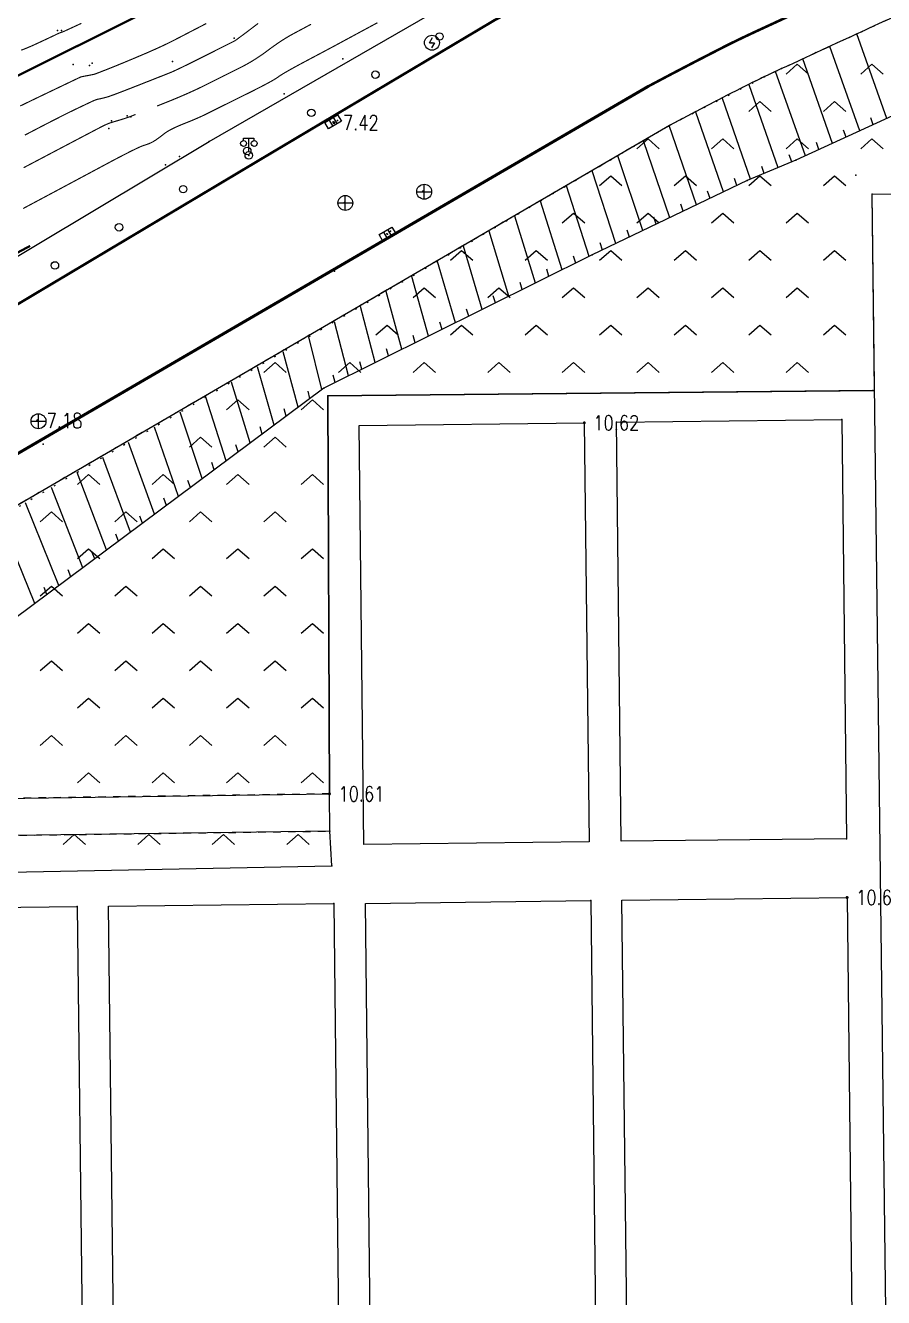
# Model space of a CAD drawing. Extents: x 940 to 2162, y 608 to 1562.
# Drawn here: x 1052.2 to 1109.7, y 1089.5 to 1174.8 of the extents above; entities that cross this region are included whole.
import ezdxf
from ezdxf.enums import TextEntityAlignment as Align

# ---------------------------------------------------------------- set-up
doc = ezdxf.new("R2010")
doc.units = 0
doc.header["$LTSCALE"] = 0.5
doc.header["$PDSIZE"] = 0.2
doc.linetypes.add('X4', pattern=[1.6, 0, -1.6])
doc.linetypes.add('X6', pattern=[2, 1, -1])
doc.layers.get('0').update_dxf_attribs({"linetype": 'CONTINUOUS'})
doc.layers.add('ASSIST', color=7, linetype='CONTINUOUS', plot=False)
for name, color, linetype in [('DGX', 2, 'CONTINUOUS'), ('DLDW', 11, 'CONTINUOUS'), ('DLSS', 4, 'CONTINUOUS'), ('DMTZ', 3, 'CONTINUOUS'), ('GCD', 1, 'CONTINUOUS'), ('GXYZ', 2, 'CONTINUOUS'), ('JMD', 6, 'CONTINUOUS'), ('ZBTZ', 3, 'CONTINUOUS'), ('ZDH', 1, 'CONTINUOUS')]:
    doc.layers.add(name, color=color, linetype=linetype)
doc.styles.add('HZ', font='rs.shx', dxfattribs={"width": 0.8, "bigfont": 'hztxt.shx'})
doc.linetypes.add('1161', pattern='A,0,[149,AAA.SHX,S=0.15,R=0,X=0,Y=0],-1.6', length=1.6)
doc.linetypes.add('447', pattern='A,8,-1,[148,AAA.SHX,S=1,R=0,X=0,Y=0],-1', length=10)

# ---------------------------------------------------------------- blocks, each defined once
blk = doc.blocks.new('gc097')
for p, q in [((-0.7, 2), (-0.7, 2.3)), ((-0.7, 2.3), (0.7, 2.3)), ((0, 0.5), (0, 2.3)), ((0.7, 2.3), (0.7, 2))]:
    blk.add_line(p, q)
for centre, radius in [((-0.7, 1.6), 0.4), ((0.73, 1.6), 0.4), ((0, 0), 0.5)]:
    blk.add_circle(centre, radius)
blk = doc.blocks.new('gc041')
for p, q in [((-1, 0.5), (1, 0.5)), ((-1, -0.5), (-1, 0.5)), ((-0.33, 0.5), (-0.33, -0.5)), ((0.33, 0.5), (0.33, -0.5)), ((1, 0.5), (1, -0.5)), ((1, -0.5), (-1, -0.5))]:
    blk.add_line(p, q)
blk = doc.blocks.new('gc043')
for p, q in [((-1, 0), (1, 0)), ((0, -1), (0, 1))]:
    blk.add_line(p, q)
blk.add_circle((0, 0), 1)
blk = doc.blocks.new('gc050')
for p, q in [((-0.35, 0), (0.05, 0.69)), ((-0.35, 0), (0.35, 0)), ((0.35, 0), (-0.06, -0.69))]:
    blk.add_line(p, q)
blk.add_circle((0, 0), 1)
blk = doc.blocks.new('gc170')
at = {"linetype": 'Continuous'}
blk.add_circle((0, 0), 0.5, dxfattribs=at)
blk = doc.blocks.new('gc211')
for p, q in [((0, 0), (-1.5, -1.32)), ((1.5, -1.32), (0, 0))]:
    blk.add_line(p, q)
blk = doc.blocks.new('GC200')
at = {"linetype": 'Continuous', "const_width": 0.2, "flags": 128}
blk.add_lwpolyline([(-0.1, 0, 1), (0.1, 0, 1)], format="xyb", close=True, dxfattribs=at)

msp = doc.modelspace()

# ---------------------------------------------------------------- linework, layer by layer
at = {"layer": 'ASSIST', "linetype": 'X4', "flags": 128}
msp.add_lwpolyline([(1145.746, 1186.997), (1138.123, 1185.11), (1133.941, 1183.893), (1124.784, 1180.959), (1115.65, 1177.561), (1111.378, 1175.788), (1102.211, 1171.559), (1095.357, 1168.053), (1026.47, 1127.704)], dxfattribs=at)
at = {"layer": 'DGX', "color": 3, "linetype": 'Continuous', "const_width": 0.15, "elevation": 10, "flags": 128}
msp.add_lwpolyline([(1179.303, 1282.966), (1174.308, 1266.505), (1174.668, 1251.566), (1173.267, 1237.42), (1166.784, 1217.665), (1159.312, 1210.93), (1129.485, 1204.976), (1074.924, 1182.976), (1049.55, 1170.339), (1012.154, 1148.215), (998.728, 1143.09), (990.538, 1146.604), (984.707, 1151.62), (979.338, 1163.371), (975.102, 1177.82)], dxfattribs=at)
at = {"layer": 'DGX', "linetype": 'Continuous', "const_width": 0.075, "flags": 128}
for points, elevation in [([(1064.309, 1174.892), (1064.071, 1174.769), (1063.824, 1174.641), (1063.581, 1174.516), (1063.343, 1174.392), (1063.109, 1174.271), (1062.879, 1174.151), (1062.653, 1174.034), (1062.431, 1173.919), (1062.214, 1173.806), (1061.99, 1173.691), (1061.75, 1173.573), (1061.493, 1173.449), (1061.219, 1173.322), (1060.928, 1173.189), (1060.621, 1173.053), (1060.297, 1172.911), (1059.956, 1172.766), (1059.616, 1172.622), (1059.293, 1172.486), (1058.988, 1172.359), (1058.701, 1172.24), (1058.432, 1172.13), (1058.181, 1172.027), (1057.947, 1171.933), (1057.732, 1171.848), (1057.536, 1171.771), (1057.364, 1171.704), (1057.215, 1171.646), (1057.089, 1171.597), (1056.987, 1171.558), (1056.907, 1171.528), (1056.85, 1171.508), (1056.817, 1171.497), (1056.79, 1171.49), (1056.754, 1171.481), (1056.708, 1171.471), (1056.652, 1171.46), (1056.587, 1171.447), (1056.513, 1171.433), (1056.428, 1171.417), (1056.334, 1171.399), (1056.241, 1171.382), (1056.159, 1171.367), (1056.088, 1171.353), (1056.028, 1171.341), (1055.979, 1171.331), (1055.941, 1171.322), (1055.914, 1171.316), (1055.898, 1171.311), (1055.853, 1171.29), (1055.741, 1171.237), (1055.561, 1171.152), (1055.314, 1171.034), (1054.998, 1170.883), (1054.615, 1170.7), (1054.164, 1170.484), (1053.645, 1170.236), (1053.118, 1169.983), (1052.641, 1169.754), (1052.214, 1169.547), (1051.838, 1169.364)], 9.5), ([(1055.935, 1174.902), (1055.65, 1174.771), (1055.409, 1174.66), (1055.21, 1174.568), (1055.055, 1174.497), (1054.942, 1174.445), (1054.872, 1174.413), (1054.827, 1174.392), (1054.787, 1174.374), (1054.752, 1174.358), (1054.722, 1174.346), (1054.698, 1174.335), (1054.679, 1174.328), (1054.666, 1174.323), (1054.657, 1174.321), (1054.65, 1174.319), (1054.641, 1174.317), (1054.629, 1174.313), (1054.614, 1174.308), (1054.597, 1174.303), (1054.577, 1174.296), (1054.555, 1174.288), (1054.53, 1174.279), (1054.502, 1174.269), (1054.473, 1174.257), (1054.441, 1174.244), (1054.408, 1174.23), (1054.373, 1174.214), (1054.335, 1174.197), (1054.296, 1174.178), (1054.254, 1174.158), (1054.195, 1174.129), (1054.103, 1174.085), (1053.979, 1174.026), (1053.821, 1173.952), (1053.631, 1173.863), (1053.408, 1173.759), (1053.152, 1173.639), (1052.863, 1173.505), (1052.553, 1173.365), (1052.235, 1173.232), (1051.908, 1173.105)], 10.5), ([(1067.788, 1174.9), (1067.439, 1174.635), (1067.133, 1174.404), (1066.871, 1174.207), (1066.652, 1174.044), (1066.478, 1173.915), (1066.347, 1173.819), (1066.26, 1173.758), (1066.217, 1173.73), (1066.167, 1173.706), (1066.06, 1173.652), (1065.896, 1173.569), (1065.675, 1173.458), (1065.397, 1173.318), (1065.062, 1173.149), (1064.67, 1172.951), (1064.22, 1172.724), (1063.765, 1172.495), (1063.353, 1172.29), (1062.986, 1172.109), (1062.662, 1171.952), (1062.383, 1171.819), (1062.148, 1171.71), (1061.957, 1171.625), (1061.81, 1171.565), (1061.692, 1171.518), (1061.588, 1171.478), (1061.498, 1171.442), (1061.421, 1171.412), (1061.358, 1171.387), (1061.309, 1171.368), (1061.274, 1171.354), (1061.252, 1171.345), (1061.213, 1171.33), (1061.126, 1171.295), (1060.991, 1171.242), (1060.808, 1171.17), (1060.577, 1171.079), (1060.297, 1170.969), (1059.97, 1170.84), (1059.594, 1170.692), (1059.215, 1170.543), (1058.875, 1170.411), (1058.575, 1170.296), (1058.316, 1170.197), (1058.096, 1170.115), (1057.916, 1170.05), (1057.777, 1170.002), (1057.677, 1169.971), (1057.599, 1169.949), (1057.526, 1169.928), (1057.456, 1169.91), (1057.39, 1169.893), (1057.328, 1169.878), (1057.27, 1169.865), (1057.216, 1169.853), (1057.166, 1169.844), (1057.119, 1169.835), (1057.075, 1169.825), (1057.032, 1169.816), (1056.992, 1169.806), (1056.954, 1169.795), (1056.919, 1169.784), (1056.885, 1169.773), (1056.854, 1169.761), (1056.807, 1169.741), (1056.727, 1169.705), (1056.613, 1169.652), (1056.465, 1169.583), (1056.284, 1169.497), (1056.069, 1169.395), (1055.821, 1169.277), (1055.539, 1169.142), (1055.213, 1168.984), (1054.835, 1168.797), (1054.404, 1168.579), (1053.92, 1168.332), (1053.383, 1168.056), (1052.793, 1167.749), (1052.15, 1167.413)], 9), ([(1071.333, 1174.843), (1071.008, 1174.668), (1070.715, 1174.511), (1070.454, 1174.372), (1070.225, 1174.25), (1070.012, 1174.134), (1069.796, 1174.01), (1069.577, 1173.878), (1069.357, 1173.738), (1069.135, 1173.591), (1068.91, 1173.435), (1068.683, 1173.272), (1068.454, 1173.102), (1068.223, 1172.93), (1067.99, 1172.766), (1067.756, 1172.609), (1067.52, 1172.458), (1067.283, 1172.314), (1067.044, 1172.177), (1066.804, 1172.046), (1066.562, 1171.923), (1066.314, 1171.8), (1066.057, 1171.673), (1065.791, 1171.54), (1065.515, 1171.403), (1065.23, 1171.26), (1064.936, 1171.112), (1064.632, 1170.959), (1064.319, 1170.802), (1063.992, 1170.64), (1063.645, 1170.475), (1063.279, 1170.307), (1062.895, 1170.136), (1062.491, 1169.962), (1062.067, 1169.785), (1061.625, 1169.605), (1061.164, 1169.422), (1061.009, 1169.361)], 8.5), ([(1059.57, 1168.797), (1059.528, 1168.781), (1059.374, 1168.72), (1059.277, 1168.682), (1059.238, 1168.667), (1059.224, 1168.661), (1059.203, 1168.653), (1059.174, 1168.643), (1059.138, 1168.63), (1059.094, 1168.615), (1059.043, 1168.597), (1058.985, 1168.577), (1058.92, 1168.554), (1058.849, 1168.53), (1058.776, 1168.506), (1058.7, 1168.482), (1058.621, 1168.457), (1058.539, 1168.432), (1058.455, 1168.407), (1058.368, 1168.381), (1058.278, 1168.356), (1058.19, 1168.331), (1058.109, 1168.307), (1058.034, 1168.284), (1057.967, 1168.263), (1057.906, 1168.244), (1057.851, 1168.226), (1057.804, 1168.209), (1057.763, 1168.193), (1057.725, 1168.178), (1057.686, 1168.162), (1057.646, 1168.145), (1057.605, 1168.127), (1057.563, 1168.109), (1057.52, 1168.089), (1057.477, 1168.069), (1057.432, 1168.048), (1057.309, 1167.985), (1057.029, 1167.839), (1056.594, 1167.611), (1056.002, 1167.301), (1055.254, 1166.907), (1054.351, 1166.432), (1053.291, 1165.873), (1052.074, 1165.232)], 8.5)]:
    msp.add_lwpolyline(points, dxfattribs=dict(at, elevation=elevation))
msp.add_lwpolyline([(1075.782, 1174.945), (1075.257, 1174.662), (1074.788, 1174.41), (1074.376, 1174.187), (1074.02, 1173.995), (1073.721, 1173.834), (1073.478, 1173.702), (1073.292, 1173.601), (1073.118, 1173.508), (1072.915, 1173.398), (1072.682, 1173.274), (1072.419, 1173.133), (1072.125, 1172.977), (1071.802, 1172.805), (1071.449, 1172.618), (1071.066, 1172.415), (1070.688, 1172.214), (1070.348, 1172.03), (1070.046, 1171.864), (1069.784, 1171.716), (1069.559, 1171.586), (1069.374, 1171.474), (1069.227, 1171.38), (1069.119, 1171.303), (1069.007, 1171.226), (1068.848, 1171.128), (1068.642, 1171.01), (1068.388, 1170.872), (1068.088, 1170.713), (1067.741, 1170.534), (1067.347, 1170.335), (1066.906, 1170.116), (1066.461, 1169.895), (1066.054, 1169.694), (1065.686, 1169.511), (1065.356, 1169.347), (1065.064, 1169.202), (1064.81, 1169.075), (1064.595, 1168.968), (1064.418, 1168.879), (1064.255, 1168.798), (1064.082, 1168.716), (1063.899, 1168.632), (1063.705, 1168.546), (1063.502, 1168.459), (1063.288, 1168.369), (1063.064, 1168.278), (1062.83, 1168.186), (1062.6, 1168.093), (1062.386, 1168.001), (1062.19, 1167.912), (1062.011, 1167.824), (1061.85, 1167.738), (1061.705, 1167.653), (1061.578, 1167.57), (1061.468, 1167.489), (1061.369, 1167.411), (1061.274, 1167.338), (1061.184, 1167.27), (1061.098, 1167.207), (1061.017, 1167.149), (1060.94, 1167.096), (1060.868, 1167.048), (1060.8, 1167.005), (1060.732, 1166.965), (1060.659, 1166.926), (1060.582, 1166.889), (1060.5, 1166.853), (1060.413, 1166.819), (1060.322, 1166.786), (1060.226, 1166.754), (1060.126, 1166.723), (1059.993, 1166.676), (1059.8, 1166.593), (1059.548, 1166.475), (1059.236, 1166.321), (1058.863, 1166.132), (1058.431, 1165.908), (1057.939, 1165.649), (1057.388, 1165.354), (1056.754, 1165.014), (1056.017, 1164.62), (1055.176, 1164.17), (1054.231, 1163.665), (1053.182, 1163.106), (1052.03, 1162.491)], dxfattribs=at)
at = {"layer": 'DGX', "color": 3, "linetype": 'Continuous', "const_width": 0.15, "flags": 128}
msp.add_lwpolyline([(1052.502, 1159.986), (1049.705, 1158.495)], dxfattribs=at)
at = {"layer": 'DLDW', "linetype": 'Continuous', "flags": 128}
for points, elevation in [([(1074.552, 1147.947), (1089.65, 1148.13), (1089.973, 1120.038), (1074.875, 1119.864)], 10.616), ([(1091.806, 1148.166), (1106.904, 1148.349), (1107.227, 1120.257), (1092.129, 1120.083)], 10.635), ([(1074.98, 1115.923), (1090.078, 1116.106), (1090.401, 1088.014), (1075.303, 1087.84)], 10.639), ([(1092.168, 1116.134), (1107.266, 1116.317), (1107.589, 1088.225), (1092.491, 1088.051)], 10.638), ([(1040.56, 1115.528), (1055.658, 1115.711), (1055.981, 1087.619), (1040.883, 1087.445)], 10.579), ([(1057.761, 1115.726), (1072.859, 1115.909), (1073.182, 1087.817), (1058.084, 1087.643)], 10.597)]:
    msp.add_lwpolyline(points, close=True, dxfattribs=dict(at, elevation=elevation))
at = {"layer": 'DLSS', "linetype": 'Continuous', "const_width": 0.175, "flags": 128}
for points, elevation in [([(988.427, 1127.787), (990.788, 1125.904), (993.922, 1126.963), (1010.814, 1133.51), (1020.926, 1138.3), (1028.106, 1142.098), (1034.318, 1145.718), (1048.748, 1154.336), (1068.018, 1165.828), (1083.626, 1175.112), (1098.724, 1183.13), (1116.228, 1190.601), (1137.489, 1197.31), (1156.314, 1201.233), (1168.71, 1202.862), (1179.428, 1203.615), (1186.519, 1203.964)], 6.63), ([(1093.951, 1170.69), (1022.06, 1128.825)], 8.675)]:
    msp.add_lwpolyline(points, dxfattribs=dict(at, elevation=elevation))
msp.add_lwpolyline([(1145.071, 1189.908, 0.007364), (1137.363, 1188, 0.012966), (1133.032, 1186.739, 0.000411), (1123.87, 1183.803, 0.007255), (1123.353, 1183.629, 0.002466), (1120.294, 1182.53, 0.002985), (1117.777, 1181.595, 0.004803), (1114.539, 1180.334, 0.004222), (1110.883, 1178.834, 0.00828), (1110.13, 1178.503, 0.000674), (1100.956, 1174.27, 0.009707), (1098.769, 1173.205, 0.004345), (1093.951, 1170.69)], format="xyb", dxfattribs=at)
at = {"layer": 'DLSS', "linetype": 'X6', "flags": 128}
msp.add_lwpolyline([(1145.746, 1186.997, 0.007364), (1138.123, 1185.11, 0.012966), (1133.941, 1183.893, 0.000411), (1124.784, 1180.959, 0.007255), (1124.349, 1180.812, 0.002466), (1121.318, 1179.723, 0.002985), (1118.834, 1178.8, 0.004803), (1115.65, 1177.561, 0.004222), (1112.041, 1176.079, 0.00828), (1111.378, 1175.788, 0.000674), (1102.211, 1171.559, 0.009707), (1100.128, 1170.545, 0.004345), (1095.357, 1168.053, 0.004345)], format="xyb", dxfattribs=at)
at = {"layer": 'DLSS', "linetype": 'Continuous', "const_width": 0.2, "flags": 128}
msp.add_lwpolyline([(1093.951, 1170.69), (1022.06, 1128.825)], dxfattribs=at)
at = {"layer": 'DLSS', "linetype": 'X6', "flags": 128}
for points in [[(1095.454, 1168.11), (1023.563, 1126.245)], [(1072.568, 1123.261), (1039.578, 1122.806), (1035.718, 1120.276), (1031.638, 1117.268)], [(1039.794, 1120.324), (1072.581, 1120.768)]]:
    msp.add_lwpolyline(points, dxfattribs=at)
at = {"layer": 'DMTZ', "linetype": 'Continuous'}
for p, q in [((1109.924, 1168.524), (1107.923, 1174.194)), ((1108.106, 1167.69), (1106.107, 1173.356)), ((1106.288, 1166.856), (1104.291, 1172.518)), ((1104.47, 1166.022), (1102.475, 1171.68)), ((1102.634, 1165.231), (1100.689, 1170.78)), ((1100.787, 1164.463), (1098.909, 1169.87)), ((1098.979, 1163.609), (1097.128, 1168.959)), ((1109.015, 1168.107), (1108.848, 1168.579)), ((1097.176, 1162.743), (1095.348, 1168.048)), ((1107.197, 1167.273), (1107.031, 1167.745)), ((1095.373, 1161.878), (1093.622, 1167.037)), ((1105.379, 1166.439), (1105.213, 1166.911)), ((1093.57, 1161.012), (1091.896, 1166.026)), ((1103.557, 1165.615), (1103.391, 1166.087)), ((1091.767, 1160.146), (1090.17, 1165.016)), ((1101.71, 1164.847), (1101.546, 1165.319)), ((1089.966, 1159.277), (1088.445, 1164.005)), ((1099.88, 1164.042), (1099.716, 1164.514)), ((1088.174, 1158.389), (1086.719, 1162.994)), ((1098.077, 1163.176), (1097.914, 1163.649)), ((1096.274, 1162.31), (1096.113, 1162.784)), ((1086.382, 1157.5), (1084.993, 1161.983)), ((1094.472, 1161.445), (1094.312, 1161.918)), ((1084.59, 1156.612), (1083.267, 1160.972)), ((1092.669, 1160.579), (1092.512, 1161.053)), ((1082.798, 1155.723), (1081.542, 1159.961)), ((1090.866, 1159.713), (1090.711, 1160.189)), ((1081.007, 1154.835), (1079.816, 1158.951)), ((1089.07, 1158.833), (1088.918, 1159.309)), ((1079.215, 1153.947), (1078.09, 1157.94)), ((1087.278, 1157.945), (1087.129, 1158.422)), ((1085.486, 1157.056), (1085.34, 1157.534)), ((1077.423, 1153.058), (1076.364, 1156.929)), ((1083.694, 1156.168), (1083.551, 1156.647)), ((1075.631, 1152.17), (1074.639, 1155.918)), ((1081.903, 1155.279), (1081.762, 1155.759)), ((1073.839, 1151.281), (1072.913, 1154.907)), ((1080.111, 1154.391), (1079.973, 1154.872)), ((1072.063, 1150.368), (1071.187, 1153.896)), ((1078.319, 1153.502), (1078.185, 1153.984)), ((1070.459, 1149.173), (1069.461, 1152.886)), ((1076.527, 1152.614), (1076.397, 1153.097)), ((1068.856, 1147.977), (1067.736, 1151.875)), ((1074.735, 1151.725), (1074.609, 1152.209)), ((1072.943, 1150.837), (1072.822, 1151.322)), ((1067.252, 1146.782), (1066.01, 1150.864)), ((1071.261, 1149.771), (1071.136, 1150.255)), ((1065.649, 1145.587), (1064.284, 1149.853)), ((1064.045, 1144.391), (1062.558, 1148.842)), ((1069.657, 1148.575), (1069.523, 1149.057)), ((1062.442, 1143.196), (1060.833, 1147.831)), ((1068.054, 1147.38), (1067.912, 1147.859)), ((1060.838, 1142), (1059.107, 1146.821)), ((1066.45, 1146.184), (1066.301, 1146.662)), ((1059.235, 1140.805), (1057.381, 1145.81)), ((1064.847, 1144.989), (1064.692, 1145.464)), ((1057.631, 1139.61), (1055.655, 1144.799)), ((1063.244, 1143.794), (1063.082, 1144.267)), ((1056.028, 1138.414), (1053.93, 1143.788)), ((1054.425, 1137.219), (1052.204, 1142.777)), ((1061.64, 1142.598), (1061.474, 1143.07)), ((1052.821, 1136.024), (1050.478, 1141.766)), ((1060.037, 1141.403), (1059.865, 1141.872)), ((1058.433, 1140.207), (1058.257, 1140.675)), ((1056.83, 1139.012), (1056.65, 1139.479)), ((1055.226, 1137.817), (1055.043, 1138.282)), ((1053.623, 1136.621), (1053.436, 1137.085))]:
    msp.add_line(p, q, dxfattribs=at)
at = {"layer": 'DMTZ', "linetype": 'Continuous', "flags": 128}
msp.add_lwpolyline([(1147.59, 1178.486), (1139.943, 1179.934), (1133.45, 1178.346), (1126.533, 1176.143), (1103.824, 1165.726), (1100.561, 1164.369), (1090.185, 1159.386), (1072.191, 1150.464), (1030.574, 1119.438)], dxfattribs=at)
at = {"layer": 'JMD', "linetype": '447', "flags": 128}
msp.add_lwpolyline([(1181.464, 1164.34), (1182.653, 1054.693), (1110.284, 1053.935), (1108.944, 1163.459)], close=True, dxfattribs=at)
at = {"layer": 'JMD', "linetype": '447', "elevation": 10.648, "flags": 128}
msp.add_lwpolyline([(1108.989, 1150.287), (1072.455, 1149.938), (1072.568, 1123.261)], dxfattribs=at)
at = {"layer": 'JMD', "linetype": '447', "flags": 128}
msp.add_lwpolyline([(1056.449, 1053.468), (1056.001, 1085.334), (1038.76, 1085.079), (1038.57, 1087.577), (1038.555, 1090.596), (1038.616, 1117.777), (1072.716, 1118.447), (1072.581, 1120.768), (1072.568, 1123.261)], dxfattribs=at)
at = {"layer": 'ZBTZ', "linetype": '1161', "elevation": 10.434, "flags": 128}
msp.add_lwpolyline([(1020.284, 1434.36), (1018.846, 1434.635), (975.761, 1445.017), (974.599, 1444.021), (976.622, 1297.17), (976.667, 1293.433), (977.082, 1260.359), (977.14, 1247.885), (987.302, 1248.093), (987.563, 1239.875), (979.366, 1239.67), (963.969, 1239.285), (964.736, 1230.673), (962.422, 1230.467), (963.264, 1211.145), (964.031, 1187.555), (968.129, 1164.597), (978.887, 1142.015), (988.427, 1127.787), (1013.14, 1137.603), (1027.097, 1144.743), (1039.656, 1152.3), (1045.268, 1155.482), (1064.515, 1166.983), (1082.553, 1177.399), (1093.084, 1183.61), (1097.727, 1185.738), (1111.746, 1191.85), (1126.595, 1197.081), (1146.073, 1202.148), (1165.386, 1205.312), (1167.667, 1205.546), (1175.568, 1206.294), (1177.785, 1206.359), (1186.409, 1206.705), (1186.366, 1207.546), (1186.08, 1209.889), (1184.971, 1211.903), (1183.929, 1276.782), (1179.461, 1282.832), (1164.702, 1295.398), (1155.817, 1299.009), (1144.225, 1294.882), (1134.461, 1294.147), (1134.378, 1289.023), (1013.46, 1281.421), (1013.743, 1298.844), (1014.262, 1308.48), (1011.575, 1356.136), (1013.259, 1381.339), (1018.608, 1422.274), (1020.284, 1434.36), (975.761, 1445.017)], close=True, dxfattribs=at)
at = {"layer": 'ZBTZ', "linetype": 'Continuous', "flags": 128}
msp.add_lwpolyline([(1111.378, 1175.788, 0.000674), (1102.211, 1171.559, 0.009707), (1100.128, 1170.545, 0.004345), (1095.357, 1168.053), (1023.925, 1126.456), (1026.47, 1127.704), (1031.207, 1117.612), (1031.425, 1117.164), (1031.638, 1117.268), (1035.718, 1120.276), (1039.578, 1122.806), (1072.568, 1123.261), (1072.455, 1149.938), (1109.105, 1150.288), (1108.944, 1163.459), (1111.205, 1163.486)], format="xyb", dxfattribs=at)
msp.add_lwpolyline([(1038.616, 1117.777), (1072.716, 1118.447), (1072.581, 1120.768), (1039.794, 1120.324), (1037.703, 1118.847), (1033.269, 1115.541), (1030.462, 1114.217), (1036.851, 1090.538), (1038.555, 1090.596)], close=True, dxfattribs=at)
at = {"layer": 'ZDH', "linetype": 'Continuous'}
for p in [(1054.339, 1174.428, 10.565), (1054.597, 1174.427, 10.537), (1100.956, 1174.27, 7.715), (1100.956, 1174.27, 7.715), (1066.184, 1173.904, 9.048), (1079.438, 1173.604, 7.682), (1062.043, 1172.336, 9.18), (1073.462, 1172.525, 7.746), (1097.346, 1172.431, 7.67), (1055.383, 1172.144, 9.769), (1056.49, 1172.077, 9.69), (1056.668, 1172.238, 9.698), (1102.867, 1171.879, 7.888), (1102.867, 1171.879, 7.888), (1093.951, 1170.69, 7.628), (1093.951, 1170.69, 7.628), (1069.537, 1170.174, 7.686), (1057.955, 1168.369, 8.526), (1059.006, 1168.711, 8.537), (1059.243, 1168.635, 8.491), (1072.808, 1168.296, 7.437), (1072.867, 1168.243, 7.423), (1072.867, 1168.243, 7.423), (1073.104, 1168.393, 7.426), (1073.104, 1168.393, 7.426), (1057.769, 1167.853, 8.411), (1064.515, 1166.983, 7.507), (1062.523, 1165.988, 7.606), (1067.157, 1166.054, 7.516), (1068.018, 1165.828, 7.378), (1103.824, 1165.726, 10.55), (1103.824, 1165.726, 10.55), (1061.57, 1165.412, 7.608), (1084.597, 1165.251, 7.518), (1107.854, 1164.739, 10.465), (1107.854, 1164.739, 10.465), (1100.561, 1164.369, 10.103), (1100.561, 1164.369, 10.103), (1078.834, 1163.654, 7.487), (1078.834, 1163.654, 7.487), (1078.916, 1163.618, 7.49), (1108.944, 1163.459, 10.598), (1108.944, 1163.459, 10.598), (1073.584, 1162.895, 7.477), (1073.584, 1162.895, 7.477), (1073.631, 1162.867, 7.479), (1076.415, 1160.806, 7.431), (1076.415, 1160.806, 7.431), (1076.448, 1160.779, 7.434), (1076.655, 1160.979, 7.434), (1076.655, 1160.979, 7.434), (1090.185, 1159.386, 10.108), (1090.185, 1159.386, 10.108), (1072.904, 1158.293, 7.373), (1072.191, 1150.464, 10.576), (1072.191, 1150.464, 10.576), (1108.989, 1150.287, 10.648), (1108.989, 1150.287, 10.648), (1108.989, 1150.287, 10.648), (1108.989, 1150.287, 10.648), (1072.455, 1149.938, 10.516), (1072.455, 1149.938, 10.516), (1072.455, 1149.938, 10.516), (1072.455, 1149.938, 10.516), (1053.006, 1148.28, 7.183), (1053.006, 1148.28, 7.183), (1053.063, 1148.238, 7.188), (1089.65, 1148.13, 10.616), (1089.65, 1148.13, 10.616), (1089.65, 1148.13, 10.616), (1089.65, 1148.13, 10.616), (1091.806, 1148.166, 10.635), (1091.806, 1148.166, 10.635), (1091.806, 1148.166, 10.635), (1091.806, 1148.166, 10.635), (1106.904, 1148.349, 10.656), (1106.904, 1148.349, 10.656), (1106.904, 1148.349, 10.656), (1106.904, 1148.349, 10.656), (1053.386, 1146.695, 7.155), (1072.568, 1123.261, 10.607), (1072.568, 1123.261, 10.607), (1072.568, 1123.261, 10.607), (1072.568, 1123.261, 10.607), (1072.581, 1120.768, 10.633), (1072.581, 1120.768, 10.633), (1072.581, 1120.768, 10.633), (1072.581, 1120.768, 10.633), (1107.227, 1120.257, 10.656), (1107.227, 1120.257, 10.656), (1107.227, 1120.257, 10.656), (1107.227, 1120.257, 10.656), (1072.716, 1118.447, 10.603), (1072.716, 1118.447, 10.603), (1072.716, 1118.447, 10.603), (1072.716, 1118.447, 10.603), (1090.078, 1116.106, 10.639), (1090.078, 1116.106, 10.639), (1090.078, 1116.106, 10.639), (1090.078, 1116.106, 10.639), (1107.266, 1116.317, 10.638), (1107.266, 1116.317, 10.638), (1107.266, 1116.317, 10.638), (1107.266, 1116.317, 10.638), (1055.658, 1115.711, 10.579), (1055.658, 1115.711, 10.579), (1055.658, 1115.711, 10.579), (1055.658, 1115.711, 10.579), (1072.859, 1115.909, 10.597), (1072.859, 1115.909, 10.597), (1072.859, 1115.909, 10.597), (1072.859, 1115.909, 10.597)]:
    msp.add_point(p, dxfattribs=at)

# ---------------------------------------------------------------- block references
at = {"layer": 'DLDW', "linetype": 'Continuous', "xscale": 0.5, "yscale": 0.5}
msp.add_blockref('gc097', (1067.157, 1166.054, 7.516), dxfattribs=at)
at = {"layer": 'GCD', "linetype": 'Continuous'}
ref = msp.add_blockref('GC200', (1072.867, 1168.243, 7.423), dxfattribs=dict(at, xscale=0.5, yscale=0.5, zscale=0.5))
ref.add_attrib('height', '7.42', dxfattribs={"linetype": 'Continuous', "height": 1, "style": 'HZ', "width": 0.8}).set_placement((1073.467, 1168.243, 7.423), align=Align.MIDDLE_LEFT)
ref = msp.add_blockref('GC200', (1053.006, 1148.28, 7.183), dxfattribs=dict(at, xscale=0.5, yscale=0.5, zscale=0.5))
ref.add_attrib('height', '7.18', dxfattribs={"linetype": 'Continuous', "height": 1, "style": 'HZ', "width": 0.8}).set_placement((1053.606, 1148.28, 7.183), align=Align.MIDDLE_LEFT)
ref = msp.add_blockref('GC200', (1089.65, 1148.13, 10.616), dxfattribs=dict(at, xscale=0.5, yscale=0.5, zscale=0.5))
ref.add_attrib('height', '10.62', dxfattribs={"linetype": 'Continuous', "height": 1, "style": 'HZ', "width": 0.8}).set_placement((1090.25, 1148.13, 10.616), align=Align.MIDDLE_LEFT)
ref = msp.add_blockref('GC200', (1072.568, 1123.261, 10.607), dxfattribs=dict(at, xscale=0.5, yscale=0.5, zscale=0.5))
ref.add_attrib('height', '10.61', dxfattribs={"linetype": 'Continuous', "height": 1, "style": 'HZ', "width": 0.8}).set_placement((1073.168, 1123.261, 10.607), align=Align.MIDDLE_LEFT)
ref = msp.add_blockref('GC200', (1107.266, 1116.317, 10.638), dxfattribs=dict(at, xscale=0.5, yscale=0.5, zscale=0.5))
ref.add_attrib('height', '10.64', dxfattribs={"linetype": 'Continuous', "height": 1, "style": 'HZ', "width": 0.8}).set_placement((1107.866, 1116.317, 10.638), align=Align.MIDDLE_LEFT)
at = {"layer": 'GXYZ', "linetype": 'Continuous', "xscale": 0.5, "yscale": 0.5}
for name, p in [('gc050', (1079.438, 1173.604, 7.682)), ('gc043', (1078.916, 1163.618, 7.49)), ('gc043', (1073.631, 1162.867, 7.479)), ('gc043', (1053.063, 1148.238, 7.188))]:
    msp.add_blockref(name, p, dxfattribs=at)
at = {"layer": 'GXYZ', "linetype": 'Continuous'}
for p, xscale, yscale, rotation in [((1072.808, 1168.296, 7.437), 0.5000000000000125, 0.4999999999999834, 30.85598391112219), ((1076.448, 1160.779, 7.434), 0.4999999999999997, 0.4999999999999709, 30.3702883428381)]:
    msp.add_blockref('gc041', p, dxfattribs=dict(at, xscale=xscale, yscale=yscale, rotation=rotation))
at = {"layer": 'ZBTZ', "linetype": 'Continuous', "xscale": 0.5, "yscale": 0.5, "rotation": 210.7600438033824}
for p in [(1079.945, 1174.022), (1075.649, 1171.465), (1071.352, 1168.908), (1067.056, 1166.351), (1062.759, 1163.793), (1058.463, 1161.236), (1054.166, 1158.679)]:
    msp.add_blockref('gc170', p, dxfattribs=at)
at = {"layer": 'ZBTZ', "linetype": 'Continuous', "xscale": 0.5, "yscale": 0.5}
for p in [(1103.925, 1172.164), (1108.925, 1172.164), (1101.425, 1169.664), (1106.425, 1169.664), (1093.925, 1167.164), (1098.925, 1167.164), (1103.925, 1167.164), (1108.925, 1167.164), (1091.425, 1164.664), (1096.425, 1164.664), (1101.425, 1164.664), (1106.425, 1164.664), (1088.925, 1162.164), (1093.925, 1162.164), (1098.925, 1162.164), (1103.925, 1162.164), (1081.425, 1159.664), (1086.425, 1159.664), (1091.425, 1159.664), (1096.425, 1159.664), (1101.425, 1159.664), (1106.425, 1159.664), (1078.925, 1157.164), (1083.925, 1157.164), (1088.925, 1157.164), (1093.925, 1157.164), (1098.925, 1157.164), (1103.925, 1157.164), (1076.425, 1154.664), (1081.425, 1154.664), (1086.425, 1154.664), (1091.425, 1154.664), (1096.425, 1154.664), (1101.425, 1154.664), (1106.425, 1154.664), (1068.925, 1152.164), (1073.925, 1152.164), (1078.925, 1152.164), (1083.925, 1152.164), (1088.925, 1152.164), (1093.925, 1152.164), (1098.925, 1152.164), (1103.925, 1152.164), (1066.425, 1149.664), (1071.425, 1149.664), (1063.925, 1147.164), (1068.925, 1147.164), (1056.425, 1144.664), (1061.425, 1144.664), (1066.425, 1144.664), (1071.425, 1144.664), (1053.925, 1142.164), (1058.925, 1142.164), (1063.925, 1142.164), (1068.925, 1142.164), (1056.425, 1139.664), (1061.425, 1139.664), (1066.425, 1139.664), (1071.425, 1139.664), (1053.925, 1137.164), (1058.925, 1137.164), (1063.925, 1137.164), (1068.925, 1137.164), (1056.425, 1134.664), (1061.425, 1134.664), (1066.425, 1134.664), (1071.425, 1134.664), (1053.925, 1132.164), (1058.925, 1132.164), (1063.925, 1132.164), (1068.925, 1132.164), (1056.425, 1129.664), (1061.425, 1129.664), (1066.425, 1129.664), (1071.425, 1129.664), (1053.925, 1127.164), (1058.925, 1127.164), (1063.925, 1127.164), (1068.925, 1127.164), (1056.425, 1124.664), (1061.425, 1124.664), (1066.425, 1124.664), (1071.425, 1124.664), (1055.462, 1120.538), (1060.462, 1120.538), (1065.462, 1120.538), (1070.462, 1120.538)]:
    msp.add_blockref('gc211', p, dxfattribs=at)

doc.saveas('drawing.dxf')
